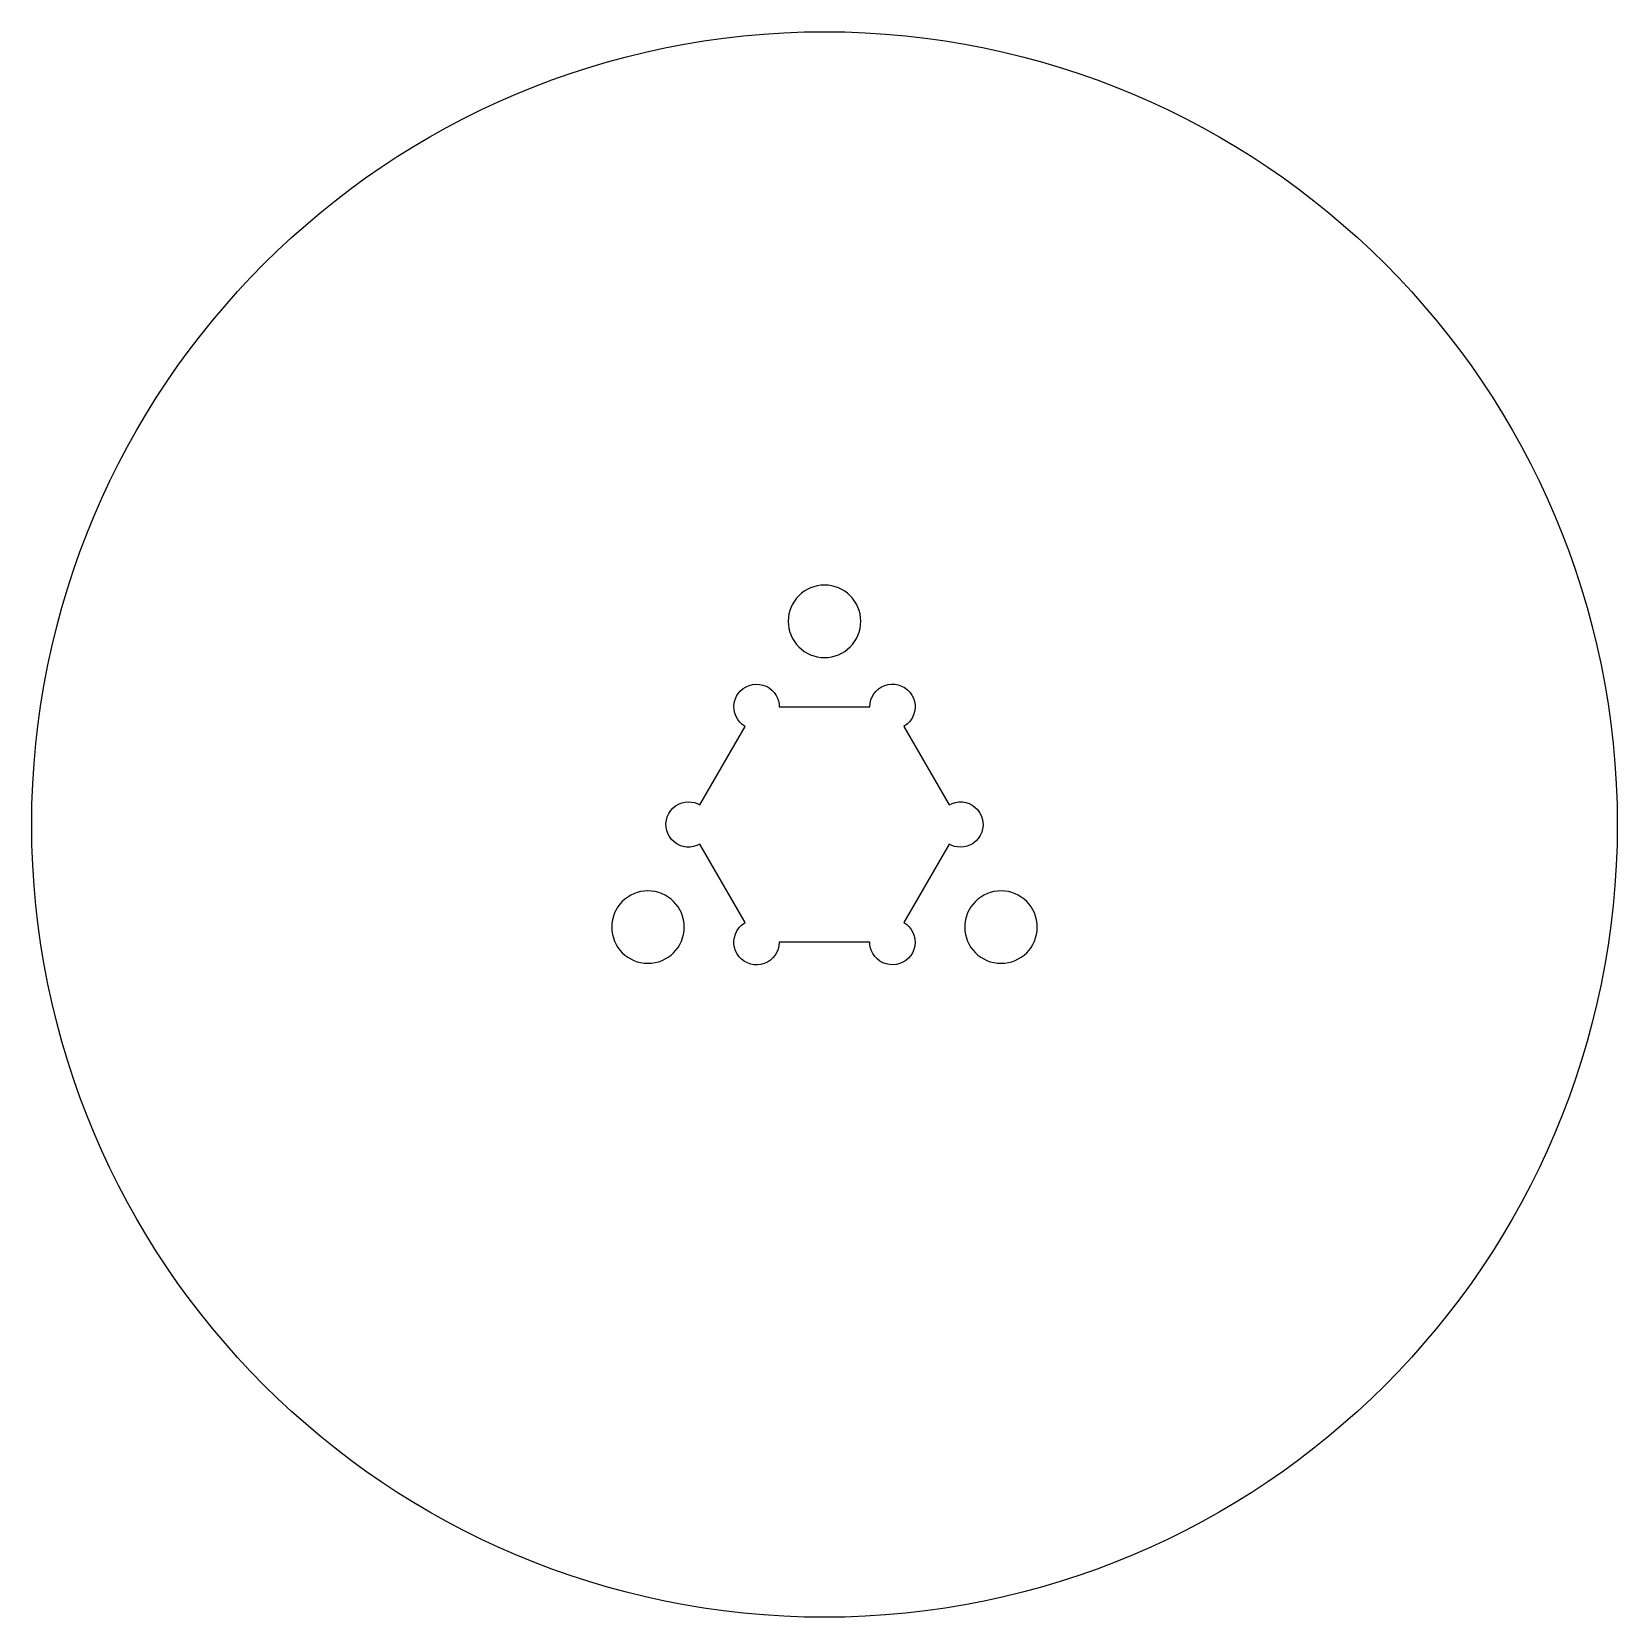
# Model space of a CAD drawing. Extents: x -35 to 35, y 77 to 147.
import ezdxf

# ---------------------------------------------------------------- set-up
doc = ezdxf.new("R2010")
doc.units = 0
doc.layers.add('ASSEMBLY', color=7, linetype='CONTINUOUS')

msp = doc.modelspace()

# ---------------------------------------------------------------- linework, layer by layer
at = {"layer": 'ASSEMBLY'}
for p, q in [((-2, 117.196, 21.965), (2, 117.196, 21.965)), ((-5.5, 112.866, 21.965), (-3.5, 116.33, 21.965)), ((3.5, 116.33, 21.965), (5.5, 112.866, 21.965)), ((-3.5, 107.67, 21.965), (-5.5, 111.134, 21.965)), ((5.5, 111.134, 21.965), (3.5, 107.67, 21.965)), ((2, 106.804, 21.965), (-2, 106.804, 21.965))]:
    msp.add_line(p, q, dxfattribs=at)
msp.add_circle((0, 112, 21.965), 35, dxfattribs=at)
at = {"layer": 'ASSEMBLY', "extrusion": (0, 0, -1)}
for centre in [(0, 120.971, -21.965), (7.794, 107.471, -21.965), (-7.794, 107.471, -21.965)]:
    msp.add_circle(centre, 1.6, dxfattribs=at)
for centre, start, end in [((3, 117.196, -21.965), 300, 150.00001), ((3, 117.196, -21.965), 150.00001, 180), ((-3, 117.196, -21.965), 360, 210.00001), ((-3, 117.196, -21.965), 210.00001, 240), ((6, 112, -21.965), 240, 90.00001), ((6, 112, -21.965), 90.00001, 120), ((-6, 112, -21.965), 60, 270.00001), ((-6, 112, -21.965), 270.00001, 300), ((3, 106.804, -21.965), 180, 30.00001), ((3, 106.804, -21.965), 30.00001, 60), ((-3, 106.804, -21.965), 120, 330.00001), ((-3, 106.804, -21.965), 330.00001, 0)]:
    msp.add_arc(centre, 1, start, end, dxfattribs=at)

doc.saveas('drawing.dxf')
